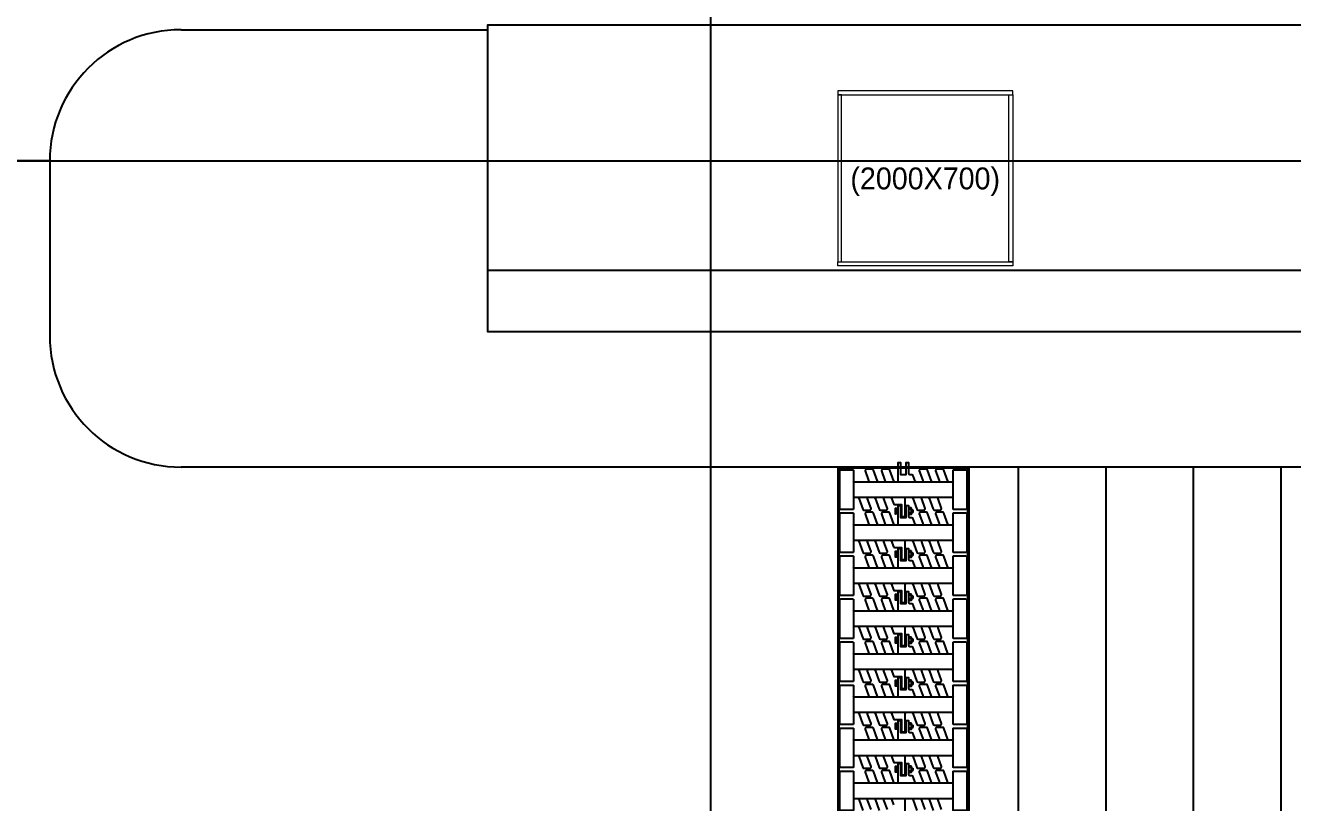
# Model space of a CAD drawing. Header units: millimetres. Extents: x 0 to 1390178, y 0 to 110113.
# Drawn here: x 365306 to 368201, y 23350 to 25127 of the extents above; entities that cross this region are included whole.
import ezdxf
from ezdxf.enums import TextEntityAlignment as Align
from ezdxf.xclip import XClip

# ---------------------------------------------------------------- set-up
doc = ezdxf.new("R2010")
doc.units = ezdxf.units.MM
doc.header["$LTSCALE"] = 100
doc.header["$XCLIPFRAME"] = 0
doc.linetypes.add('X - 평면도$0$CEN', pattern=[62, 60, -1, 0, -1])
doc.layers.get('DEFPOINTS').update_dxf_attribs({"color": 145})
for name, color, linetype in [('DIM', 7, 'Continuous'), ('X - 평면도$0$! □-COL', 2, 'Continuous'), ('X - 평면도$0$4', 4, 'Continuous'), ('X - 평면도$0$AA-WAXM-CONC', 2, 'Continuous'), ('X - 평면도$0$AA-XXXX-CNTL', 1, 'X - 평면도$0$CEN'), ('X - 평면도$0$램프 패턴', 9, 'Continuous'), ('X - 평면도$0$연석', 4, 'Continuous'), ('X - 평면도$0$트랜치', 8, 'Continuous')]:
    doc.layers.add(name, color=color, linetype=linetype)
doc.layers.add('X - 평면도$0$DEFPOINT', color=163, linetype='Continuous', plot=False)
doc.styles.add('HAUD01', font='Dotum.ttf')
doc.styles.add('X - 평면도$0$STANDARD', font='Dotum.ttf')
doc.dimstyles.new('HAUD-80', dxfattribs={"dimscale": 100, "dimtxt": 2.5, "dimasz": 0.5, "dimexe": 0, "dimexo": 1.5, "dimgap": 1, "dimtad": 1, "dimdec": 0, "dimdsep": 46, "dimlunit": 6, "dimtxsty": 'HAUD01', "dimblk": 'Z_DOT', "dimcen": 2.5, "dimdle": 1.5, "dimclrd": 7, "dimclre": 7, "dimclrt": 4, "dimadec": 0, "dimazin": 0, "dimtfac": 1, "dimtdec": 0, "dimtix": 1, "dimtmove": 2, "dimatfit": 3, "dimfxl": 1, "dimtvp": 1, "dimtolj": 1, "dimtzin": 0, "dimarcsym": 0})

# ---------------------------------------------------------------- blocks, each defined once
blk = doc.blocks.new('X - 평면도$0$A$C149C4BE0')
at = {"layer": 'X - 평면도$0$램프 패턴'}
for p, q in [((112.4, 6500), (112.4, 0)), ((312.4, 6500), (312.4, 0)), ((512.4, 6500), (512.4, 0)), ((712.4, 6500), (712.4, 0))]:
    blk.add_line(p, q, dxfattribs=at)
blk = doc.blocks.new('X - 평면도$0$A$C1B7F7459')
at = {"layer": 'X - 평면도$0$DEFPOINT'}
for p, q in [((0, 6500), (0, 0)), ((4862.4, 6500), (0, 6500))]:
    blk.add_line(p, q, dxfattribs=at)
blk.add_blockref('X - 평면도$0$A$C149C4BE0', (0, 0))
blk = doc.blocks.new('*U1023')
at = {"layer": 'X - 평면도$0$트랜치'}
for p, q in [((35, 259), (35, 69.1)), ((70, 46), (70, 235.9)), ((135, 259), (135, 69.1)), ((170, 46), (170, 235.9)), ((235, 259), (235, 69.1)), ((270, 46), (270, 235.9)), ((335, 259), (335, 69.1)), ((370, 46), (370, 235.9)), ((435, 259), (435, 69.1)), ((470, 46), (470, 235.9)), ((535, 259), (535, 69.1)), ((570, 46), (570, 235.9)), ((635, 259), (635, 69.1)), ((670, 46), (670, 235.9)), ((735, 259), (735, 69.1)), ((770, 46), (770, 235.9)), ((96, 165.5), (96, 170.5)), ((96, 166.5), (96, 170.5)), ((102.5, 170.5), (96, 170.5)), ((102.5, 166.5), (96, 166.5)), ((102.5, 171.5), (97, 171.5)), ((98, 166.5), (98, 170.5)), ((99.5, 156.5), (99.5, 158)), ((99.5, 147), (99.5, 148.5)), ((100, 166.5), (100, 170.5)), ((102, 166.5), (102, 170.5)), ((108, 171.5), (102.5, 171.5)), ((109, 170.5), (102.5, 170.5)), ((109, 166.5), (102.5, 166.5)), ((104, 166.5), (104, 170.5)), ((105.5, 156.5), (105.5, 158)), ((105.5, 147), (105.5, 148.5)), ((106, 166.5), (106, 170.5)), ((108, 166.5), (108, 170.5)), ((109, 165.5), (109, 170.5)), ((196, 165.5), (196, 170.5)), ((196, 166.5), (196, 170.5)), ((202.5, 170.5), (196, 170.5)), ((202.5, 166.5), (196, 166.5)), ((202.5, 171.5), (197, 171.5)), ((198, 166.5), (198, 170.5)), ((199.5, 156.5), (199.5, 158)), ((199.5, 147), (199.5, 148.5)), ((200, 166.5), (200, 170.5)), ((202, 166.5), (202, 170.5)), ((208, 171.5), (202.5, 171.5)), ((209, 170.5), (202.5, 170.5)), ((209, 166.5), (202.5, 166.5)), ((204, 166.5), (204, 170.5)), ((205.5, 156.5), (205.5, 158)), ((205.5, 147), (205.5, 148.5)), ((206, 166.5), (206, 170.5)), ((208, 166.5), (208, 170.5)), ((209, 165.5), (209, 170.5)), ((296, 165.5), (296, 170.5)), ((296, 166.5), (296, 170.5)), ((302.5, 170.5), (296, 170.5)), ((302.5, 166.5), (296, 166.5)), ((302.5, 171.5), (297, 171.5)), ((298, 166.5), (298, 170.5)), ((299.5, 156.5), (299.5, 158)), ((299.5, 147), (299.5, 148.5)), ((300, 166.5), (300, 170.5)), ((302, 166.5), (302, 170.5)), ((308, 171.5), (302.5, 171.5)), ((309, 170.5), (302.5, 170.5)), ((309, 166.5), (302.5, 166.5)), ((304, 166.5), (304, 170.5)), ((305.5, 156.5), (305.5, 158)), ((305.5, 147), (305.5, 148.5)), ((306, 166.5), (306, 170.5)), ((308, 166.5), (308, 170.5)), ((309, 165.5), (309, 170.5)), ((396, 165.5), (396, 170.5)), ((396, 166.5), (396, 170.5)), ((402.5, 170.5), (396, 170.5)), ((402.5, 166.5), (396, 166.5)), ((402.5, 171.5), (397, 171.5)), ((398, 166.5), (398, 170.5)), ((399.5, 156.5), (399.5, 158)), ((399.5, 147), (399.5, 148.5)), ((400, 166.5), (400, 170.5)), ((402, 166.5), (402, 170.5)), ((408, 171.5), (402.5, 171.5)), ((409, 170.5), (402.5, 170.5)), ((409, 166.5), (402.5, 166.5)), ((404, 166.5), (404, 170.5)), ((405.5, 156.5), (405.5, 158)), ((405.5, 147), (405.5, 148.5)), ((406, 166.5), (406, 170.5)), ((408, 166.5), (408, 170.5)), ((409, 165.5), (409, 170.5)), ((502.5, 170.5), (496, 170.5)), ((496, 166.5), (496, 170.5)), ((496, 165.5), (496, 170.5)), ((502.5, 166.5), (496, 166.5)), ((502.5, 171.5), (497, 171.5)), ((498, 166.5), (498, 170.5)), ((499.5, 156.5), (499.5, 158)), ((499.5, 147), (499.5, 148.5)), ((500, 166.5), (500, 170.5)), ((502, 166.5), (502, 170.5)), ((508, 171.5), (502.5, 171.5)), ((509, 170.5), (502.5, 170.5)), ((509, 166.5), (502.5, 166.5)), ((504, 166.5), (504, 170.5)), ((505.5, 156.5), (505.5, 158)), ((505.5, 147), (505.5, 148.5)), ((506, 166.5), (506, 170.5)), ((508, 166.5), (508, 170.5)), ((509, 165.5), (509, 170.5)), ((602.5, 170.5), (596, 170.5)), ((596, 166.5), (596, 170.5)), ((596, 165.5), (596, 170.5)), ((602.5, 166.5), (596, 166.5)), ((602.5, 171.5), (597, 171.5)), ((598, 166.5), (598, 170.5)), ((599.5, 156.5), (599.5, 158)), ((599.5, 147), (599.5, 148.5)), ((600, 166.5), (600, 170.5)), ((602, 166.5), (602, 170.5)), ((608, 171.5), (602.5, 171.5)), ((609, 170.5), (602.5, 170.5)), ((609, 166.5), (602.5, 166.5)), ((604, 166.5), (604, 170.5)), ((605.5, 156.5), (605.5, 158)), ((605.5, 147), (605.5, 148.5)), ((606, 166.5), (606, 170.5)), ((608, 166.5), (608, 170.5)), ((609, 165.5), (609, 170.5)), ((702.5, 170.5), (696, 170.5)), ((696, 166.5), (696, 170.5)), ((696, 165.5), (696, 170.5)), ((702.5, 166.5), (696, 166.5)), ((702.5, 171.5), (697, 171.5)), ((698, 166.5), (698, 170.5)), ((699.5, 156.5), (699.5, 158)), ((699.5, 147), (699.5, 148.5)), ((700, 166.5), (700, 170.5)), ((702, 166.5), (702, 170.5)), ((708, 171.5), (702.5, 171.5)), ((709, 170.5), (702.5, 170.5)), ((709, 166.5), (702.5, 166.5)), ((704, 166.5), (704, 170.5)), ((705.5, 156.5), (705.5, 158)), ((705.5, 147), (705.5, 148.5)), ((706, 166.5), (706, 170.5)), ((708, 166.5), (708, 170.5)), ((709, 165.5), (709, 170.5)), ((95, 134.5), (95, 139.5)), ((96.8, 133.5), (108.2, 133.5)), ((98.5, 134.5), (98.5, 139.5)), ((99.5, 133.5), (99.5, 130.2)), ((99.5, 130.2), (105.5, 130.2)), ((99.5, 130.2), (100.1, 129.5)), ((100.1, 129.5), (104.8, 129.5)), ((104.5, 132.4), (100.8, 132.4)), ((105.5, 130.2), (104.8, 129.5)), ((105.5, 133.5), (105.5, 130.2)), ((106.5, 134.5), (106.5, 139.5)), ((110, 134.5), (110, 139.5)), ((195, 134.5), (195, 139.5)), ((196.8, 133.5), (208.2, 133.5)), ((198.5, 134.5), (198.5, 139.5)), ((199.5, 133.5), (199.5, 130.2)), ((199.5, 130.2), (205.5, 130.2)), ((199.5, 130.2), (200.1, 129.5)), ((200.1, 129.5), (204.8, 129.5)), ((204.5, 132.4), (200.8, 132.4)), ((205.5, 130.2), (204.8, 129.5)), ((205.5, 133.5), (205.5, 130.2)), ((206.5, 134.5), (206.5, 139.5)), ((210, 134.5), (210, 139.5)), ((295, 134.5), (295, 139.5)), ((296.8, 133.5), (308.2, 133.5)), ((298.5, 134.5), (298.5, 139.5)), ((299.5, 133.5), (299.5, 130.2)), ((299.5, 130.2), (305.5, 130.2)), ((299.5, 130.2), (300.1, 129.5)), ((300.1, 129.5), (304.8, 129.5)), ((304.5, 132.4), (300.8, 132.4)), ((305.5, 130.2), (304.8, 129.5)), ((305.5, 133.5), (305.5, 130.2)), ((306.5, 134.5), (306.5, 139.5)), ((310, 134.5), (310, 139.5)), ((395, 134.5), (395, 139.5)), ((396.8, 133.5), (408.2, 133.5)), ((398.5, 134.5), (398.5, 139.5)), ((399.5, 133.5), (399.5, 130.2)), ((399.5, 130.2), (405.5, 130.2)), ((399.5, 130.2), (400.1, 129.5)), ((400.1, 129.5), (404.8, 129.5)), ((404.5, 132.4), (400.8, 132.4)), ((405.5, 130.2), (404.8, 129.5)), ((405.5, 133.5), (405.5, 130.2)), ((406.5, 134.5), (406.5, 139.5)), ((410, 134.5), (410, 139.5)), ((495, 134.5), (495, 139.5)), ((496.8, 133.5), (508.2, 133.5)), ((498.5, 134.5), (498.5, 139.5)), ((499.5, 133.5), (499.5, 130.2)), ((499.5, 130.2), (500.1, 129.5)), ((499.5, 130.2), (505.5, 130.2)), ((500.1, 129.5), (504.8, 129.5)), ((504.5, 132.4), (500.8, 132.4)), ((505.5, 130.2), (504.8, 129.5)), ((505.5, 133.5), (505.5, 130.2)), ((506.5, 134.5), (506.5, 139.5)), ((510, 134.5), (510, 139.5)), ((595, 134.5), (595, 139.5)), ((596.8, 133.5), (608.2, 133.5)), ((598.5, 134.5), (598.5, 139.5)), ((599.5, 133.5), (599.5, 130.2)), ((599.5, 130.2), (600.1, 129.5)), ((599.5, 130.2), (605.5, 130.2)), ((600.1, 129.5), (604.8, 129.5)), ((604.5, 132.4), (600.8, 132.4)), ((605.5, 130.2), (604.8, 129.5)), ((605.5, 133.5), (605.5, 130.2)), ((606.5, 134.5), (606.5, 139.5)), ((610, 134.5), (610, 139.5)), ((695, 134.5), (695, 139.5)), ((696.8, 133.5), (708.2, 133.5)), ((698.5, 134.5), (698.5, 139.5)), ((699.5, 133.5), (699.5, 130.2)), ((699.5, 130.2), (700.1, 129.5)), ((699.5, 130.2), (705.5, 130.2)), ((700.1, 129.5), (704.8, 129.5)), ((704.5, 132.4), (700.8, 132.4)), ((705.5, 130.2), (704.8, 129.5)), ((705.5, 133.5), (705.5, 130.2)), ((706.5, 134.5), (706.5, 139.5)), ((710, 134.5), (710, 139.5))]:
    blk.add_line(p, q, dxfattribs=at)
for points in [[(-5803.3, 305), (-5803.3, 0), (805, 0), (805, 305)], [(802.5, 2.5), (802.5, 302.5), (-5800.8, 302.5), (-5800.8, 2.5)]]:
    blk.add_lwpolyline(points, close=True, dxfattribs=at)
for points in [[(8.5, 268, -0.414214), (6.5, 270), (6.5, 298, -0.414214), (8.5, 300), (96.5, 300, -0.414214), (98.5, 298), (98.5, 270, -0.414214), (96.5, 268)], [(108.5, 268, -0.414214), (106.5, 270), (106.5, 298, -0.414214), (108.5, 300), (196.5, 300, -0.414214), (198.5, 298), (198.5, 270, -0.414214), (196.5, 268)], [(208.5, 268, -0.414214), (206.5, 270), (206.5, 298, -0.414214), (208.5, 300), (296.5, 300, -0.414214), (298.5, 298), (298.5, 270, -0.414214), (296.5, 268)], [(308.5, 268, -0.414214), (306.5, 270), (306.5, 298, -0.414214), (308.5, 300), (396.5, 300, -0.414214), (398.5, 298), (398.5, 270, -0.414214), (396.5, 268)], [(408.5, 268, -0.414214), (406.5, 270), (406.5, 298, -0.414214), (408.5, 300), (496.5, 300, -0.414214), (498.5, 298), (498.5, 270, -0.414214), (496.5, 268)], [(508.5, 268, -0.414214), (506.5, 270), (506.5, 298, -0.414214), (508.5, 300), (596.5, 300, -0.414214), (598.5, 298), (598.5, 270, -0.414214), (596.5, 268)], [(608.5, 268, -0.414214), (606.5, 270), (606.5, 298, -0.414214), (608.5, 300), (696.5, 300, -0.414214), (698.5, 298), (698.5, 270, -0.414214), (696.5, 268)], [(708.5, 268, -0.414214), (706.5, 270), (706.5, 298, -0.414214), (708.5, 300), (796.5, 300, -0.414214), (798.5, 298), (798.5, 270, -0.414214), (796.5, 268)], [(135, 194.6), (135, 183, -0.315299), (133, 180.2), (120, 175.5, 0.315299), (118, 172.6), (118, 156.5), (90, 156.5), (90, 148.5), (132, 148.5, -0.414214), (135, 145.5), (135, 133.4, -0.315299), (133, 130.6), (107, 121.1, 0.315299), (105, 118.3), (105, 104.7, 0.520567), (109, 101.9), (131, 109.9, -0.520567), (135, 107.1), (135, 95.4, -0.315299), (133, 92.6), (107, 83.1, 0.315299), (105, 80.3), (105, 66.7, 0.520567), (109, 63.9), (131, 71.9, -0.520567), (135, 69.1), (135, 40, -0.414214), (132, 37), (173, 37, -0.414214), (170, 40), (170, 46, -0.315299), (172, 48.8), (198, 58.3, 0.315299), (200, 61.1), (200, 74.7, 0.520567), (196, 77.5), (174, 69.5, -0.520567), (170, 72.4), (170, 84, -0.315299), (172, 86.8), (198, 96.3, 0.315299), (200, 99.1), (200, 112.7, 0.520567), (196, 115.5), (174, 107.5, -0.520567), (170, 110.4), (170, 122, -0.315299), (172, 124.8), (185, 129.5, 0.315299), (187, 132.4), (187, 136.5, -0.414214), (190, 139.5), (215, 139.5), (215, 147), (187, 147), (187, 152.5), (187, 158), (215, 158), (215, 165.5), (173, 165.5, -0.414214), (170, 168.5), (170, 171.6, -0.315299), (172, 174.4), (198, 183.9, 0.315299), (200, 186.7), (200, 200.3, 0.520567), (196, 203.1), (174, 195.1, -0.520567), (170, 197.9), (170, 209.6, -0.315299), (172, 212.4), (198, 221.9, 0.315299), (200, 224.7), (200, 238.3, 0.520567), (196, 241.1), (174, 233.1, -0.520567), (170, 235.9), (170, 265, -0.414214), (173, 268), (132, 268, -0.414214), (135, 265), (135, 259, -0.315299), (133, 256.2), (107, 246.7, 0.315299), (105, 243.9), (105, 230.3, 0.520567), (109, 227.5), (131, 235.5, -0.520567), (135, 232.6), (135, 221, -0.315299), (133, 218.2), (107, 208.7, 0.315299), (105, 205.9), (105, 192.3, 0.520567), (109, 189.5), (131, 197.5, -0.520567)], [(235, 194.6), (235, 183, -0.315299), (233, 180.2), (220, 175.5, 0.315299), (218, 172.6), (218, 156.5), (190, 156.5), (190, 148.5), (232, 148.5, -0.414214), (235, 145.5), (235, 133.4, -0.315299), (233, 130.6), (207, 121.1, 0.315299), (205, 118.3), (205, 104.7, 0.520567), (209, 101.9), (231, 109.9, -0.520567), (235, 107.1), (235, 95.4, -0.315299), (233, 92.6), (207, 83.1, 0.315299), (205, 80.3), (205, 66.7, 0.520567), (209, 63.9), (231, 71.9, -0.520567), (235, 69.1), (235, 40, -0.414214), (232, 37), (273, 37, -0.414214), (270, 40), (270, 46, -0.315299), (272, 48.8), (298, 58.3, 0.315299), (300, 61.1), (300, 74.7, 0.520567), (296, 77.5), (274, 69.5, -0.520567), (270, 72.4), (270, 84, -0.315299), (272, 86.8), (298, 96.3, 0.315299), (300, 99.1), (300, 112.7, 0.520567), (296, 115.5), (274, 107.5, -0.520567), (270, 110.4), (270, 122, -0.315299), (272, 124.8), (285, 129.5, 0.315299), (287, 132.4), (287, 136.5, -0.414214), (290, 139.5), (315, 139.5), (315, 147), (287, 147), (287, 152.5), (287, 158), (315, 158), (315, 165.5), (273, 165.5, -0.414214), (270, 168.5), (270, 171.6, -0.315299), (272, 174.4), (298, 183.9, 0.315299), (300, 186.7), (300, 200.3, 0.520567), (296, 203.1), (274, 195.1, -0.520567), (270, 197.9), (270, 209.6, -0.315299), (272, 212.4), (298, 221.9, 0.315299), (300, 224.7), (300, 238.3, 0.520567), (296, 241.1), (274, 233.1, -0.520567), (270, 235.9), (270, 265, -0.414214), (273, 268), (232, 268, -0.414214), (235, 265), (235, 259, -0.315299), (233, 256.2), (207, 246.7, 0.315299), (205, 243.9), (205, 230.3, 0.520567), (209, 227.5), (231, 235.5, -0.520567), (235, 232.6), (235, 221, -0.315299), (233, 218.2), (207, 208.7, 0.315299), (205, 205.9), (205, 192.3, 0.520567), (209, 189.5), (231, 197.5, -0.520567)], [(335, 194.6), (335, 183, -0.315299), (333, 180.2), (320, 175.5, 0.315299), (318, 172.6), (318, 156.5), (290, 156.5), (290, 148.5), (332, 148.5, -0.414214), (335, 145.5), (335, 133.4, -0.315299), (333, 130.6), (307, 121.1, 0.315299), (305, 118.3), (305, 104.7, 0.520567), (309, 101.9), (331, 109.9, -0.520567), (335, 107.1), (335, 95.4, -0.315299), (333, 92.6), (307, 83.1, 0.315299), (305, 80.3), (305, 66.7, 0.520567), (309, 63.9), (331, 71.9, -0.520567), (335, 69.1), (335, 40, -0.414214), (332, 37), (373, 37, -0.414214), (370, 40), (370, 46, -0.315299), (372, 48.8), (398, 58.3, 0.315299), (400, 61.1), (400, 74.7, 0.520567), (396, 77.5), (374, 69.5, -0.520567), (370, 72.4), (370, 84, -0.315299), (372, 86.8), (398, 96.3, 0.315299), (400, 99.1), (400, 112.7, 0.520567), (396, 115.5), (374, 107.5, -0.520567), (370, 110.4), (370, 122, -0.315299), (372, 124.8), (385, 129.5, 0.315299), (387, 132.4), (387, 136.5, -0.414214), (390, 139.5), (415, 139.5), (415, 147), (387, 147), (387, 152.5), (387, 158), (415, 158), (415, 165.5), (373, 165.5, -0.414214), (370, 168.5), (370, 171.6, -0.315299), (372, 174.4), (398, 183.9, 0.315299), (400, 186.7), (400, 200.3, 0.520567), (396, 203.1), (374, 195.1, -0.520567), (370, 197.9), (370, 209.6, -0.315299), (372, 212.4), (398, 221.9, 0.315299), (400, 224.7), (400, 238.3, 0.520567), (396, 241.1), (374, 233.1, -0.520567), (370, 235.9), (370, 265, -0.414214), (373, 268), (332, 268, -0.414214), (335, 265), (335, 259, -0.315299), (333, 256.2), (307, 246.7, 0.315299), (305, 243.9), (305, 230.3, 0.520567), (309, 227.5), (331, 235.5, -0.520567), (335, 232.6), (335, 221, -0.315299), (333, 218.2), (307, 208.7, 0.315299), (305, 205.9), (305, 192.3, 0.520567), (309, 189.5), (331, 197.5, -0.520567)], [(435, 194.6), (435, 183, -0.315299), (433, 180.2), (420, 175.5, 0.315299), (418, 172.6), (418, 156.5), (390, 156.5), (390, 148.5), (432, 148.5, -0.414214), (435, 145.5), (435, 133.4, -0.315299), (433, 130.6), (407, 121.1, 0.315299), (405, 118.3), (405, 104.7, 0.520567), (409, 101.9), (431, 109.9, -0.520567), (435, 107.1), (435, 95.4, -0.315299), (433, 92.6), (407, 83.1, 0.315299), (405, 80.3), (405, 66.7, 0.520567), (409, 63.9), (431, 71.9, -0.520567), (435, 69.1), (435, 40, -0.414214), (432, 37), (473, 37, -0.414214), (470, 40), (470, 46, -0.315299), (472, 48.8), (498, 58.3, 0.315299), (500, 61.1), (500, 74.7, 0.520567), (496, 77.5), (474, 69.5, -0.520567), (470, 72.4), (470, 84, -0.315299), (472, 86.8), (498, 96.3, 0.315299), (500, 99.1), (500, 112.7, 0.520567), (496, 115.5), (474, 107.5, -0.520567), (470, 110.4), (470, 122, -0.315299), (472, 124.8), (485, 129.5, 0.315299), (487, 132.4), (487, 136.5, -0.414214), (490, 139.5), (515, 139.5), (515, 147), (487, 147), (487, 152.5), (487, 158), (515, 158), (515, 165.5), (473, 165.5, -0.414214), (470, 168.5), (470, 171.6, -0.315299), (472, 174.4), (498, 183.9, 0.315299), (500, 186.7), (500, 200.3, 0.520567), (496, 203.1), (474, 195.1, -0.520567), (470, 197.9), (470, 209.6, -0.315299), (472, 212.4), (498, 221.9, 0.315299), (500, 224.7), (500, 238.3, 0.520567), (496, 241.1), (474, 233.1, -0.520567), (470, 235.9), (470, 265, -0.414214), (473, 268), (432, 268, -0.414214), (435, 265), (435, 259, -0.315299), (433, 256.2), (407, 246.7, 0.315299), (405, 243.9), (405, 230.3, 0.520567), (409, 227.5), (431, 235.5, -0.520567), (435, 232.6), (435, 221, -0.315299), (433, 218.2), (407, 208.7, 0.315299), (405, 205.9), (405, 192.3, 0.520567), (409, 189.5), (431, 197.5, -0.520567)], [(535, 194.6), (535, 183, -0.315299), (533, 180.2), (520, 175.5, 0.315299), (518, 172.6), (518, 156.5), (490, 156.5), (490, 148.5), (532, 148.5, -0.414214), (535, 145.5), (535, 133.4, -0.315299), (533, 130.6), (507, 121.1, 0.315299), (505, 118.3), (505, 104.7, 0.520567), (509, 101.9), (531, 109.9, -0.520567), (535, 107.1), (535, 95.4, -0.315299), (533, 92.6), (507, 83.1, 0.315299), (505, 80.3), (505, 66.7, 0.520567), (509, 63.9), (531, 71.9, -0.520567), (535, 69.1), (535, 40, -0.414214), (532, 37), (573, 37, -0.414214), (570, 40), (570, 46, -0.315299), (572, 48.8), (598, 58.3, 0.315299), (600, 61.1), (600, 74.7, 0.520567), (596, 77.5), (574, 69.5, -0.520567), (570, 72.4), (570, 84, -0.315299), (572, 86.8), (598, 96.3, 0.315299), (600, 99.1), (600, 112.7, 0.520567), (596, 115.5), (574, 107.5, -0.520567), (570, 110.4), (570, 122, -0.315299), (572, 124.8), (585, 129.5, 0.315299), (587, 132.4), (587, 136.5, -0.414214), (590, 139.5), (615, 139.5), (615, 147), (587, 147), (587, 152.5), (587, 158), (615, 158), (615, 165.5), (573, 165.5, -0.414214), (570, 168.5), (570, 171.6, -0.315299), (572, 174.4), (598, 183.9, 0.315299), (600, 186.7), (600, 200.3, 0.520567), (596, 203.1), (574, 195.1, -0.520567), (570, 197.9), (570, 209.6, -0.315299), (572, 212.4), (598, 221.9, 0.315299), (600, 224.7), (600, 238.3, 0.520567), (596, 241.1), (574, 233.1, -0.520567), (570, 235.9), (570, 265, -0.414214), (573, 268), (532, 268, -0.414214), (535, 265), (535, 259, -0.315299), (533, 256.2), (507, 246.7, 0.315299), (505, 243.9), (505, 230.3, 0.520567), (509, 227.5), (531, 235.5, -0.520567), (535, 232.6), (535, 221, -0.315299), (533, 218.2), (507, 208.7, 0.315299), (505, 205.9), (505, 192.3, 0.520567), (509, 189.5), (531, 197.5, -0.520567)], [(635, 194.6), (635, 183, -0.315299), (633, 180.2), (620, 175.5, 0.315299), (618, 172.6), (618, 156.5), (590, 156.5), (590, 148.5), (632, 148.5, -0.414214), (635, 145.5), (635, 133.4, -0.315299), (633, 130.6), (607, 121.1, 0.315299), (605, 118.3), (605, 104.7, 0.520567), (609, 101.9), (631, 109.9, -0.520567), (635, 107.1), (635, 95.4, -0.315299), (633, 92.6), (607, 83.1, 0.315299), (605, 80.3), (605, 66.7, 0.520567), (609, 63.9), (631, 71.9, -0.520567), (635, 69.1), (635, 40, -0.414214), (632, 37), (673, 37, -0.414214), (670, 40), (670, 46, -0.315299), (672, 48.8), (698, 58.3, 0.315299), (700, 61.1), (700, 74.7, 0.520567), (696, 77.5), (674, 69.5, -0.520567), (670, 72.4), (670, 84, -0.315299), (672, 86.8), (698, 96.3, 0.315299), (700, 99.1), (700, 112.7, 0.520567), (696, 115.5), (674, 107.5, -0.520567), (670, 110.4), (670, 122, -0.315299), (672, 124.8), (685, 129.5, 0.315299), (687, 132.4), (687, 136.5, -0.414214), (690, 139.5), (715, 139.5), (715, 147), (687, 147), (687, 152.5), (687, 158), (715, 158), (715, 165.5), (673, 165.5, -0.414214), (670, 168.5), (670, 171.6, -0.315299), (672, 174.4), (698, 183.9, 0.315299), (700, 186.7), (700, 200.3, 0.520567), (696, 203.1), (674, 195.1, -0.520567), (670, 197.9), (670, 209.6, -0.315299), (672, 212.4), (698, 221.9, 0.315299), (700, 224.7), (700, 238.3, 0.520567), (696, 241.1), (674, 233.1, -0.520567), (670, 235.9), (670, 265, -0.414214), (673, 268), (632, 268, -0.414214), (635, 265), (635, 259, -0.315299), (633, 256.2), (607, 246.7, 0.315299), (605, 243.9), (605, 230.3, 0.520567), (609, 227.5), (631, 235.5, -0.520567), (635, 232.6), (635, 221, -0.315299), (633, 218.2), (607, 208.7, 0.315299), (605, 205.9), (605, 192.3, 0.520567), (609, 189.5), (631, 197.5, -0.520567)], [(735, 194.6), (735, 183, -0.315299), (733, 180.2), (720, 175.5, 0.315299), (718, 172.6), (718, 156.5), (690, 156.5), (690, 148.5), (732, 148.5, -0.414214), (735, 145.5), (735, 133.4, -0.315299), (733, 130.6), (707, 121.1, 0.315299), (705, 118.3), (705, 104.7, 0.520567), (709, 101.9), (731, 109.9, -0.520567), (735, 107.1), (735, 95.4, -0.315299), (733, 92.6), (707, 83.1, 0.315299), (705, 80.3), (705, 66.7, 0.520567), (709, 63.9), (731, 71.9, -0.520567), (735, 69.1), (735, 40, -0.414214), (732, 37), (773, 37, -0.414214), (770, 40), (770, 46, -0.315299), (772, 48.8), (798, 58.3, 0.315299), (800, 61.1), (800, 74.7, 0.520567), (796, 77.5), (774, 69.5, -0.520567), (770, 72.4), (770, 84, -0.315299), (772, 86.8), (798, 96.3, 0.315299), (800, 99.1), (800, 112.7, 0.520567), (796, 115.5), (774, 107.5, -0.520567), (770, 110.4), (770, 122, -0.315299), (772, 124.8), (785, 129.5, 0.315299), (787, 132.4), (787, 136.5, -0.414214), (790, 139.5), (815, 139.5), (815, 147), (787, 147), (787, 152.5), (787, 158), (815, 158), (815, 165.5), (773, 165.5, -0.414214), (770, 168.5), (770, 171.6, -0.315299), (772, 174.4), (798, 183.9, 0.315299), (800, 186.7), (800, 200.3, 0.520567), (796, 203.1), (774, 195.1, -0.520567), (770, 197.9), (770, 209.6, -0.315299), (772, 212.4), (798, 221.9, 0.315299), (800, 224.7), (800, 238.3, 0.520567), (796, 241.1), (774, 233.1, -0.520567), (770, 235.9), (770, 265, -0.414214), (773, 268), (732, 268, -0.414214), (735, 265), (735, 259, -0.315299), (733, 256.2), (707, 246.7, 0.315299), (705, 243.9), (705, 230.3, 0.520567), (709, 227.5), (731, 235.5, -0.520567), (735, 232.6), (735, 221, -0.315299), (733, 218.2), (707, 208.7, 0.315299), (705, 205.9), (705, 192.3, 0.520567), (709, 189.5), (731, 197.5, -0.520567)], [(6.5, 7), (6.5, 35, -0.414214), (8.5, 37), (96.5, 37, -0.414214), (98.5, 35), (98.5, 7, -0.414214), (96.5, 5), (8.5, 5, -0.414214)], [(106.5, 7), (106.5, 35, -0.414214), (108.5, 37), (196.5, 37, -0.414214), (198.5, 35), (198.5, 7, -0.414214), (196.5, 5), (108.5, 5, -0.414214)], [(206.5, 7), (206.5, 35, -0.414214), (208.5, 37), (296.5, 37, -0.414214), (298.5, 35), (298.5, 7, -0.414214), (296.5, 5), (208.5, 5, -0.414214)], [(306.5, 7), (306.5, 35, -0.414214), (308.5, 37), (396.5, 37, -0.414214), (398.5, 35), (398.5, 7, -0.414214), (396.5, 5), (308.5, 5, -0.414214)], [(406.5, 7), (406.5, 35, -0.414214), (408.5, 37), (496.5, 37, -0.414214), (498.5, 35), (498.5, 7, -0.414214), (496.5, 5), (408.5, 5, -0.414214)], [(506.5, 7), (506.5, 35, -0.414214), (508.5, 37), (596.5, 37, -0.414214), (598.5, 35), (598.5, 7, -0.414214), (596.5, 5), (508.5, 5, -0.414214)], [(606.5, 7), (606.5, 35, -0.414214), (608.5, 37), (696.5, 37, -0.414214), (698.5, 35), (698.5, 7, -0.414214), (696.5, 5), (608.5, 5, -0.414214)], [(706.5, 7), (706.5, 35, -0.414214), (708.5, 37), (796.5, 37, -0.414214), (798.5, 35), (798.5, 7, -0.414214), (796.5, 5), (708.5, 5, -0.414214)]]:
    blk.add_lwpolyline(points, format="xyb", close=True, dxfattribs=at)
for points in [[(-10, 148.5), (32, 148.5, -0.414214), (35, 145.5), (35, 133.4, -0.315299), (33, 130.6), (7, 121.1, 0.315299)], [(9, 101.9), (31, 109.9, -0.520567), (35, 107.1), (35, 95.4, -0.315299), (33, 92.6), (7, 83.1, 0.315299)], [(9, 63.9), (31, 71.9, -0.520567), (35, 69.1), (35, 40, -0.414214), (32, 37), (73, 37, -0.414214), (70, 40), (70, 46, -0.315299), (72, 48.8), (98, 58.3, 0.315299), (100, 61.1), (100, 74.7, 0.520567), (96, 77.5), (74, 69.5, -0.520567), (70, 72.4), (70, 84, -0.315299), (72, 86.8), (98, 96.3, 0.315299), (100, 99.1), (100, 112.7, 0.520567), (96, 115.5), (74, 107.5, -0.520567), (70, 110.4), (70, 122, -0.315299), (72, 124.8), (85, 129.5, 0.315299), (87, 132.4), (87, 136.5, -0.414214), (90, 139.5), (115, 139.5), (115, 147), (87, 147), (87, 152.5), (87, 158), (115, 158), (115, 165.5), (73, 165.5, -0.414214), (70, 168.5), (70, 171.6, -0.315299), (72, 174.4), (98, 183.9, 0.315299), (100, 186.7), (100, 200.3, 0.520567), (96, 203.1), (74, 195.1, -0.520567), (70, 197.9), (70, 209.6, -0.315299), (72, 212.4), (98, 221.9, 0.315299), (100, 224.7), (100, 238.3, 0.520567), (96, 241.1), (74, 233.1, -0.520567), (70, 235.9), (70, 265, -0.414214), (73, 268), (32, 268, -0.414214), (35, 265), (35, 259, -0.315299), (33, 256.2), (7, 246.7, 0.315299)], [(9, 227.5), (31, 235.5, -0.520567), (35, 232.6), (35, 221, -0.315299), (33, 218.2), (7, 208.7, 0.315299)], [(9, 189.5), (31, 197.5, -0.520567), (35, 194.6), (35, 183, -0.315299), (33, 180.2), (20, 175.5, 0.315299)]]:
    blk.add_lwpolyline(points, format="xyb", dxfattribs=at)
for centre, radius, start, end in [((97, 170.5), 1, 90, 180), ((108, 170.5), 1, 0, 90), ((197, 170.5), 1, 90, 180), ((208, 170.5), 1, 0, 90), ((297, 170.5), 1, 90, 180), ((308, 170.5), 1, 0, 90), ((397, 170.5), 1, 90, 180), ((408, 170.5), 1, 0, 90), ((497, 170.5), 1, 90, 180), ((508, 170.5), 1, 0, 90), ((597, 170.5), 1, 90, 180), ((608, 170.5), 1, 0, 90), ((697, 170.5), 1, 90, 180), ((708, 170.5), 1, 0, 90), ((96.8, 135.5), 2.03, 210.5102, 329.4897), ((102.5, 142), 8.5, 241.9275, 298.0725), ((102.5, 142), 8.5, 241.9275, 298.0725), ((108.2, 135.5), 2.03, 210.5102, 329.4898), ((196.8, 135.5), 2.03, 210.5102, 329.4897), ((202.5, 142), 8.5, 241.9275, 298.0725), ((202.5, 142), 8.5, 241.9275, 298.0725), ((208.2, 135.5), 2.03, 210.5102, 329.4898), ((296.8, 135.5), 2.03, 210.5102, 329.4897), ((302.5, 142), 8.5, 241.9275, 298.0725), ((302.5, 142), 8.5, 241.9275, 298.0725), ((308.2, 135.5), 2.03, 210.5102, 329.4898), ((396.8, 135.5), 2.03, 210.5102, 329.4897), ((402.5, 142), 8.5, 241.9275, 298.0725), ((402.5, 142), 8.5, 241.9275, 298.0725), ((408.2, 135.5), 2.03, 210.5102, 329.4898), ((496.8, 135.5), 2.03, 210.5102, 329.4897), ((502.5, 142), 8.5, 241.9275, 298.0725), ((502.5, 142), 8.5, 241.9275, 298.0725), ((508.2, 135.5), 2.03, 210.5102, 329.4898), ((596.8, 135.5), 2.03, 210.5102, 329.4897), ((602.5, 142), 8.5, 241.9275, 298.0725), ((602.5, 142), 8.5, 241.9275, 298.0725), ((608.2, 135.5), 2.03, 210.5102, 329.4898), ((696.8, 135.5), 2.03, 210.5102, 329.4897), ((702.5, 142), 8.5, 241.9275, 298.0725), ((702.5, 142), 8.5, 241.9275, 298.0725), ((708.2, 135.5), 2.03, 210.5102, 329.4898)]:
    blk.add_arc(centre, radius, start, end, dxfattribs=at)
blk = doc.blocks.new('X - 평면도$0$ㅁ-400X400X9X9')
at = {"layer": 'X - 평면도$0$! □-COL', "lineweight": 9, "flags": 128}
for points in [[(143814.5, 359874.7), (144214.5, 359874.7), (144214.5, 359883.7), (143814.5, 359883.7)], [(143814.5, 359492.7), (143823.5, 359492.7), (143823.5, 359874.7), (143814.5, 359874.7)], [(144214.5, 359492.7), (144205.5, 359492.7), (144205.5, 359874.7), (144214.5, 359874.7)], [(143814.5, 359492.7), (144214.5, 359492.7), (144214.5, 359483.7), (143814.5, 359483.7)]]:
    blk.add_lwpolyline(points, close=True, dxfattribs=at)
blk = doc.blocks.new('X - 평면도$0$A$C69CA1AF6')
blk.add_blockref('X - 평면도$0$ㅁ-400X400X9X9', (-176041.7, -353352.8))
blk = doc.blocks.new('X - 평면도$0$B4~1F_COL')
at = {"layer": 'X - 평면도$0$AA-WAXM-CONC'}
blk.add_lwpolyline([(-74388, -49616.9), (-74388, -49216.9), (-76388, -49216.9), (-76388, -49916.9), (-74388, -49916.9)], dxfattribs=at)
at = {"layer": 'X - 평면도$0$DEFPOINT', "style": 'X - 평면도$0$STANDARD'}
blk.add_text('(2000X700)', height=50, dxfattribs=at).set_placement((-75388, -49566.9), align=Align.MIDDLE_CENTER)
blk = doc.blocks.new('X - 평면도', base_point=(-475.4, -286.7))
at = {"layer": 'X - 평면도$0$4'}
for p, q in [((559574.4, 38873.1), (552912, 38873.1)), ((554412, 38873.1), (554412, 32373.1)), ((554712, 38873.1), (554712, 32373.1))]:
    blk.add_line(p, q, dxfattribs=at)
at = {"layer": 'X - 평면도$0$AA-XXXX-CNTL'}
for p, q in [((554122, 19243.1), (554122, 41509.5)), ((531286.2, 39573.1), (592213.6, 39573.1)), ((553612, 39323.1), (559574.4, 39323.1))]:
    blk.add_line(p, q, dxfattribs=at)
at = {"layer": 'X - 평면도$0$연석'}
for p, q in [((552912, 39873.1), (553612, 39873.1)), ((552612, 39573.1), (552612, 39173.1))]:
    blk.add_line(p, q, dxfattribs=at)
for centre, start, end in [((552912, 39573.1), 90, 180), ((552912, 39173.1), 180, 270)]:
    blk.add_arc(centre, 300, start, end, dxfattribs=at)
for name, p in [('X - 평면도$0$B4~1F_COL', (630000, 89100)), ('X - 평면도$0$A$C69CA1AF6', (586639.2, 33202.2)), ('X - 평면도$0$A$C1B7F7459', (554712, 32373.1))]:
    blk.add_blockref(name, p)
at = {"layer": 'X - 평면도$0$트랜치', "xscale": 0.9836065573770509, "yscale": 0.9836065573770509, "zscale": 0.9836065573770509, "rotation": 90}
blk.add_blockref('*U1023', (554712, 38081.3), dxfattribs=at)
blk = doc.blocks.new('Z_DOT')
at = {"layer": 'DIM', "color": 0}
for p, q in [((0, -3), (0, 3)), ((-3, 0), (3, 0))]:
    blk.add_line(p, q, dxfattribs=at)
for radius in [1.05, 0.525]:
    blk.add_circle((0, 0), radius, dxfattribs=at)
blk = doc.blocks.new('*D637')
at = {"layer": 'DEFPOINTS', "color": 0, "transparency": 16777216}
for p in [(365512.1, 29777.2), (364469.2, 24817.2), (365512.1, 24817.2)]:
    blk.add_point(p, dxfattribs=at)
at = {"layer": 'DIM', "color": 7, "lineweight": -2, "transparency": 16777216}
for p, q in [((365362.1, 29777.2), (364469.2, 29777.2)), ((364469.2, 29727.2), (364469.2, 24867.2)), ((365362.1, 24817.2), (364469.2, 24817.2))]:
    blk.add_line(p, q, dxfattribs=at)
at = {"layer": 'DIM', "color": 7, "lineweight": -2, "transparency": 16777216, "xscale": 50, "yscale": 50, "zscale": 50}
for p, rotation in [((364469.2, 29777.2), 90), ((364469.2, 24817.2), 270)]:
    blk.add_blockref('Z_DOT', p, dxfattribs=dict(at, rotation=rotation))
at = {"layer": 'DIM', "color": 4, "transparency": 16777216, "insert": (364219.9, 27297.2), "char_height": 250, "attachment_point": 5, "rotation": 90, "style": 'HAUD01'}
blk.add_mtext('\\A1;4,960', dxfattribs=at)

msp = doc.modelspace()

# ---------------------------------------------------------------- block references
ref = msp.add_blockref('X - 평면도', (-187725.3, -15042.6))
XClip(ref).set_block_clipping_path([(523249.9173510034, 14755.918452476), (607249.9173510034, 74155.918452476)])

# ---------------------------------------------------------------- next in the draw order: dimensions: what is measured, and where the dimension line sits
at = {"layer": 'DIM'}
dim = msp.add_linear_dim(base=(364469.2, 24817.2), p1=(365512.1, 29777.2), p2=(365512.1, 24817.2), angle=90, dimstyle='HAUD-80', override={"dimscale": 100}, dxfattribs=at)
dim.commit()
dim.dimension.update_dxf_attribs({"geometry": '*D637', "text_midpoint": (364219.9, 27297.2)})

doc.saveas('drawing.dxf')
